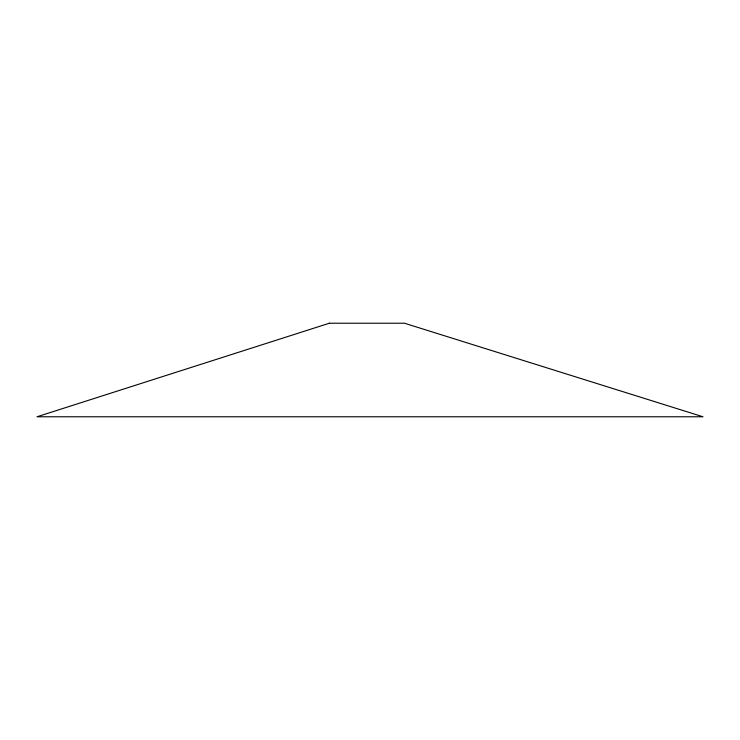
<?xml version="1.0" encoding="UTF-8"?>
<svg xmlns="http://www.w3.org/2000/svg" width="740" height="740" viewBox="0 0 740 740"><rect width="100%" height="100%" fill="white"/><g stroke="black" fill="none" stroke-linecap="round" stroke-linejoin="round"><path stroke-width="1.11" d="M329.356 323.223L37 416.777L703 416.777L404.466 323.223L329.356 323.223"/></g></svg>
